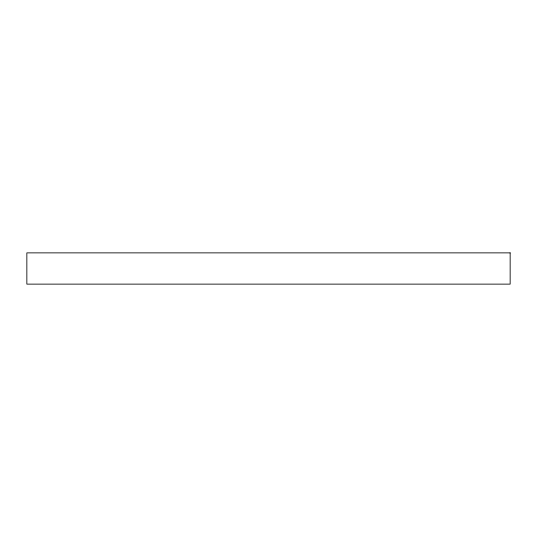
<?xml version="1.0" encoding="UTF-8"?>
<svg xmlns="http://www.w3.org/2000/svg" width="537" height="537" viewBox="0 0 537 537"><rect width="100%" height="100%" fill="white"/><g stroke="black" fill="none" stroke-linecap="round" stroke-linejoin="round"><path stroke-width="0.81" d="M510.15 252.873L26.85 252.873L26.85 284.127L510.15 284.127L510.15 252.873"/></g></svg>
